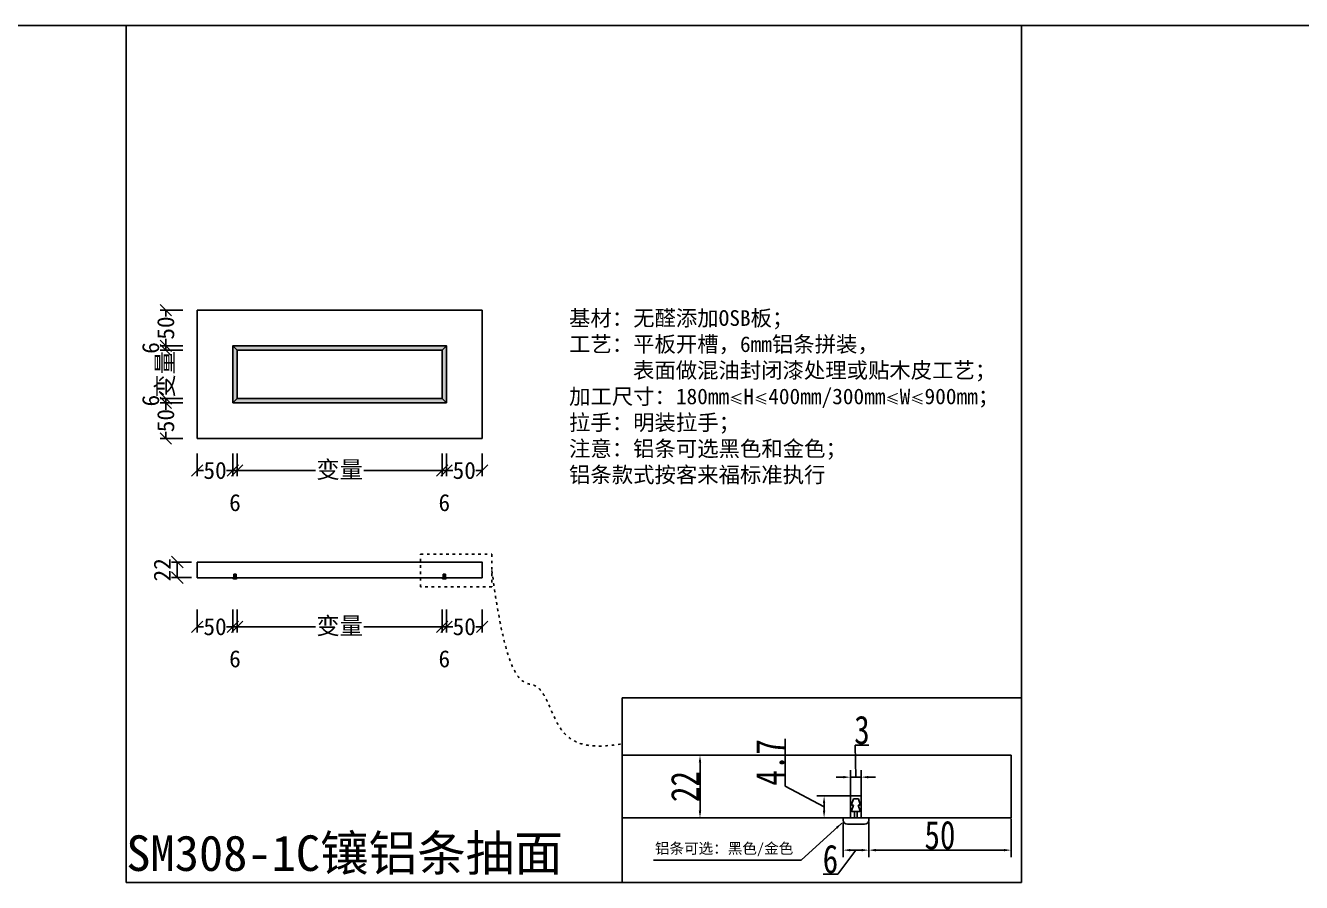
# Model space of a CAD drawing. Header units: millimetres. Extents: x 85186 to 129000, y -77269 to -36327.
# Drawn here: x 92308 to 94100, y -41287 to -40083 of the extents above; entities that cross this region are included whole.
import ezdxf

# ---------------------------------------------------------------- set-up
doc = ezdxf.new("R2010")
doc.units = ezdxf.units.MM
doc.linetypes.add('100', pattern=[30, 12, -18])
doc.styles.add('KLF-1_宋体', font='SimSun.ttf')
doc.styles.get("Standard").update_dxf_attribs({"font": 'SimSun.ttf'})
doc.styles.add('宋体', font='SimSun.ttf', dxfattribs={"width": 0.8})
doc.dimstyles.new('客来福-8', dxfattribs={"dimscale": 8, "dimtxt": 3, "dimasz": 2, "dimexe": 1, "dimexo": 1, "dimgap": 0.1, "dimtad": 0, "dimtxsty": '宋体', "dimblk": 'OBLIQUE', "dimcen": 2.5, "dimclrd": 256, "dimclre": 256, "dimclrt": 1, "dimadec": 0, "dimazin": 0, "dimtfac": 1, "dimtmove": 2, "dimatfit": 3, "dimldrblk": 'OPEN30', "dimfxl": 3, "dimfxlon": 1, "dimarcsym": 0})
doc.dimstyles.new('客来福标注小', dxfattribs={"dimscale": 20, "dimtxt": 2, "dimasz": 0.5, "dimexe": 0.5, "dimexo": 0, "dimgap": 0.05, "dimtad": 1, "dimdec": 0, "dimzin": 0, "dimdsep": 46, "dimtxsty": 'Standard', "dimcen": 0, "dimclrd": 256, "dimclre": 256, "dimclrt": 256, "dimadec": 0, "dimazin": 0, "dimtfac": 1, "dimtdec": 0, "dimtofl": 0, "dimtmove": 1, "dimatfit": 3, "dimfxl": 2.2, "dimfxlon": 1, "dimtolj": 1, "dimtzin": 0, "dimarcsym": 0})

# ---------------------------------------------------------------- blocks, each defined once
blk = doc.blocks.new('_Oblique')
at = {"color": 0, "linetype": 'ByBlock', "lineweight": -2}
blk.add_line((-0.5, -0.5), (0.5, 0.5), dxfattribs=at)
blk = doc.blocks.new('*D125')
at = {"lineweight": -2, "transparency": 16777216}
for p, q in [((92549, -40903.3), (92549, -40935.3)), ((92599, -40903.3), (92599, -40935.3)), ((92549, -40927.3), (92557.9, -40927.3)), ((92599, -40927.3), (92590.1, -40927.3))]:
    blk.add_line(p, q, dxfattribs=at)
at = {"layer": 'Defpoints', "color": 0, "transparency": 16777216}
for p in [(92599, -40808.4), (92549, -40858.4), (92599, -40927.3)]:
    blk.add_point(p, dxfattribs=at)
at = {"lineweight": -2, "transparency": 16777216, "xscale": 16, "yscale": 16, "zscale": 16, "rotation": 180}
blk.add_blockref('_Oblique', (92549, -40927.3), dxfattribs=at)
at = {"lineweight": -2, "transparency": 16777216, "xscale": 16, "yscale": 16, "zscale": 16}
blk.add_blockref('_Oblique', (92599, -40927.3), dxfattribs=at)
at = {"color": 1, "transparency": 16777216, "insert": (92574, -40927.3), "char_height": 24, "attachment_point": 5, "style": 'KLF-1_宋体'}
blk.add_mtext('50', dxfattribs=at)
blk = doc.blocks.new('_Open30')
at = {"color": 0, "linetype": 'ByBlock', "lineweight": -2}
for p, q in [((-1, 0.27), (0, 0)), ((0, 0), (-1, -0.27)), ((0, 0), (-1, 0))]:
    blk.add_line(p, q, dxfattribs=at)
blk = doc.blocks.new('*D126')
at = {"lineweight": -2, "transparency": 16777216}
for p, q in [((92599, -40903.3), (92599, -40935.3)), ((92605, -40903.3), (92605, -40935.3)), ((92599, -40927.3), (92605, -40927.3))]:
    blk.add_line(p, q, dxfattribs=at)
at = {"layer": 'Defpoints', "color": 0, "transparency": 16777216}
for p in [(92605, -40802.4), (92599, -40808.4), (92605, -40927.3)]:
    blk.add_point(p, dxfattribs=at)
at = {"lineweight": -2, "transparency": 16777216, "xscale": 16, "yscale": 16, "zscale": 16, "rotation": 180}
blk.add_blockref('_Oblique', (92599, -40927.3), dxfattribs=at)
at = {"lineweight": -2, "transparency": 16777216, "xscale": 16, "yscale": 16, "zscale": 16}
blk.add_blockref('_Oblique', (92605, -40927.3), dxfattribs=at)
at = {"color": 1, "transparency": 16777216, "insert": (92602, -40972.5), "char_height": 24, "attachment_point": 5, "style": 'KLF-1_宋体'}
blk.add_mtext('6', dxfattribs=at)
blk = doc.blocks.new('*D127')
at = {"lineweight": -2, "transparency": 16777216}
for p, q in [((92605, -40903.3), (92605, -40935.3)), ((92893, -40903.3), (92893, -40935.3)), ((92605, -40927.3), (92715.2, -40927.3)), ((92893, -40927.3), (92782.8, -40927.3))]:
    blk.add_line(p, q, dxfattribs=at)
at = {"layer": 'Defpoints', "color": 0, "transparency": 16777216}
for p in [(92605, -40802.4), (92893, -40858.4), (92893, -40927.3)]:
    blk.add_point(p, dxfattribs=at)
at = {"lineweight": -2, "transparency": 16777216, "xscale": 16, "yscale": 16, "zscale": 16, "rotation": 180}
blk.add_blockref('_Oblique', (92605, -40927.3), dxfattribs=at)
at = {"lineweight": -2, "transparency": 16777216, "xscale": 16, "yscale": 16, "zscale": 16}
blk.add_blockref('_Oblique', (92893, -40927.3), dxfattribs=at)
at = {"color": 1, "transparency": 16777216, "insert": (92749, -40927.3), "char_height": 24, "attachment_point": 5, "style": 'KLF-1_宋体'}
blk.add_mtext('变量', dxfattribs=at)
blk = doc.blocks.new('*D128')
at = {"lineweight": -2, "transparency": 16777216}
for p, q in [((92893, -40903.3), (92893, -40935.3)), ((92899, -40903.3), (92899, -40935.3)), ((92893, -40927.3), (92899, -40927.3))]:
    blk.add_line(p, q, dxfattribs=at)
at = {"layer": 'Defpoints', "color": 0, "transparency": 16777216}
for p in [(92899, -40808.4), (92893, -40858.4), (92899, -40927.3)]:
    blk.add_point(p, dxfattribs=at)
at = {"lineweight": -2, "transparency": 16777216, "xscale": 16, "yscale": 16, "zscale": 16, "rotation": 180}
blk.add_blockref('_Oblique', (92893, -40927.3), dxfattribs=at)
at = {"lineweight": -2, "transparency": 16777216, "xscale": 16, "yscale": 16, "zscale": 16}
blk.add_blockref('_Oblique', (92899, -40927.3), dxfattribs=at)
at = {"color": 1, "transparency": 16777216, "insert": (92896, -40972.5), "char_height": 24, "attachment_point": 5, "style": 'KLF-1_宋体'}
blk.add_mtext('6', dxfattribs=at)
blk = doc.blocks.new('*D129')
at = {"lineweight": -2, "transparency": 16777216}
for p, q in [((92899, -40903.3), (92899, -40935.3)), ((92949, -40903.3), (92949, -40935.3)), ((92899, -40927.3), (92907.9, -40927.3)), ((92949, -40927.3), (92940.1, -40927.3))]:
    blk.add_line(p, q, dxfattribs=at)
at = {"layer": 'Defpoints', "color": 0, "transparency": 16777216}
for p in [(92899, -40808.4), (92949, -40858.4), (92949, -40927.3)]:
    blk.add_point(p, dxfattribs=at)
at = {"lineweight": -2, "transparency": 16777216, "xscale": 16, "yscale": 16, "zscale": 16, "rotation": 180}
blk.add_blockref('_Oblique', (92899, -40927.3), dxfattribs=at)
at = {"lineweight": -2, "transparency": 16777216, "xscale": 16, "yscale": 16, "zscale": 16}
blk.add_blockref('_Oblique', (92949, -40927.3), dxfattribs=at)
at = {"color": 1, "transparency": 16777216, "insert": (92924, -40927.3), "char_height": 24, "attachment_point": 5, "style": 'KLF-1_宋体'}
blk.add_mtext('50', dxfattribs=at)
blk = doc.blocks.new('*D130')
at = {"lineweight": -2, "transparency": 16777216}
for p, q in [((92549, -40683.9), (92549, -40715.9)), ((92599, -40683.9), (92599, -40715.9)), ((92549, -40707.9), (92557.9, -40707.9)), ((92599, -40707.9), (92590.1, -40707.9))]:
    blk.add_line(p, q, dxfattribs=at)
at = {"layer": 'Defpoints', "color": 0, "transparency": 16777216}
for p in [(92599, -40589), (92549, -40639), (92599, -40707.9)]:
    blk.add_point(p, dxfattribs=at)
at = {"lineweight": -2, "transparency": 16777216, "xscale": 16, "yscale": 16, "zscale": 16, "rotation": 180}
blk.add_blockref('_Oblique', (92549, -40707.9), dxfattribs=at)
at = {"lineweight": -2, "transparency": 16777216, "xscale": 16, "yscale": 16, "zscale": 16}
blk.add_blockref('_Oblique', (92599, -40707.9), dxfattribs=at)
at = {"color": 1, "transparency": 16777216, "insert": (92574, -40707.9), "char_height": 24, "attachment_point": 5, "style": 'KLF-1_宋体'}
blk.add_mtext('50', dxfattribs=at)
blk = doc.blocks.new('*D131')
at = {"lineweight": -2, "transparency": 16777216}
for p, q in [((92599, -40683.9), (92599, -40715.9)), ((92605, -40683.9), (92605, -40715.9)), ((92599, -40707.9), (92605, -40707.9))]:
    blk.add_line(p, q, dxfattribs=at)
at = {"layer": 'Defpoints', "color": 0, "transparency": 16777216}
for p in [(92599, -40589), (92605, -40583), (92605, -40707.9)]:
    blk.add_point(p, dxfattribs=at)
at = {"lineweight": -2, "transparency": 16777216, "xscale": 16, "yscale": 16, "zscale": 16, "rotation": 180}
blk.add_blockref('_Oblique', (92599, -40707.9), dxfattribs=at)
at = {"lineweight": -2, "transparency": 16777216, "xscale": 16, "yscale": 16, "zscale": 16}
blk.add_blockref('_Oblique', (92605, -40707.9), dxfattribs=at)
at = {"color": 1, "transparency": 16777216, "insert": (92602, -40753.1), "char_height": 24, "attachment_point": 5, "style": 'KLF-1_宋体'}
blk.add_mtext('6', dxfattribs=at)
blk = doc.blocks.new('*D132')
at = {"lineweight": -2, "transparency": 16777216}
for p, q in [((92605, -40683.9), (92605, -40715.9)), ((92893, -40683.9), (92893, -40715.9)), ((92605, -40707.9), (92715.2, -40707.9)), ((92893, -40707.9), (92782.8, -40707.9))]:
    blk.add_line(p, q, dxfattribs=at)
at = {"layer": 'Defpoints', "color": 0, "transparency": 16777216}
for p in [(92605, -40583), (92893, -40583), (92893, -40707.9)]:
    blk.add_point(p, dxfattribs=at)
at = {"lineweight": -2, "transparency": 16777216, "xscale": 16, "yscale": 16, "zscale": 16, "rotation": 180}
blk.add_blockref('_Oblique', (92605, -40707.9), dxfattribs=at)
at = {"lineweight": -2, "transparency": 16777216, "xscale": 16, "yscale": 16, "zscale": 16}
blk.add_blockref('_Oblique', (92893, -40707.9), dxfattribs=at)
at = {"color": 1, "transparency": 16777216, "insert": (92749, -40707.9), "char_height": 24, "attachment_point": 5, "style": 'KLF-1_宋体'}
blk.add_mtext('变量', dxfattribs=at)
blk = doc.blocks.new('*D133')
at = {"lineweight": -2, "transparency": 16777216}
for p, q in [((92893, -40683.9), (92893, -40715.9)), ((92899, -40683.9), (92899, -40715.9)), ((92893, -40707.9), (92899, -40707.9))]:
    blk.add_line(p, q, dxfattribs=at)
at = {"layer": 'Defpoints', "color": 0, "transparency": 16777216}
for p in [(92893, -40583), (92899, -40589), (92899, -40707.9)]:
    blk.add_point(p, dxfattribs=at)
at = {"lineweight": -2, "transparency": 16777216, "xscale": 16, "yscale": 16, "zscale": 16, "rotation": 180}
blk.add_blockref('_Oblique', (92893, -40707.9), dxfattribs=at)
at = {"lineweight": -2, "transparency": 16777216, "xscale": 16, "yscale": 16, "zscale": 16}
blk.add_blockref('_Oblique', (92899, -40707.9), dxfattribs=at)
at = {"color": 1, "transparency": 16777216, "insert": (92896, -40753.1), "char_height": 24, "attachment_point": 5, "style": 'KLF-1_宋体'}
blk.add_mtext('6', dxfattribs=at)
blk = doc.blocks.new('*D134')
at = {"lineweight": -2, "transparency": 16777216}
for p, q in [((92899, -40683.9), (92899, -40715.9)), ((92949, -40683.9), (92949, -40715.9)), ((92899, -40707.9), (92907.9, -40707.9)), ((92949, -40707.9), (92940.1, -40707.9))]:
    blk.add_line(p, q, dxfattribs=at)
at = {"layer": 'Defpoints', "color": 0, "transparency": 16777216}
for p in [(92899, -40589), (92949, -40639), (92949, -40707.9)]:
    blk.add_point(p, dxfattribs=at)
at = {"lineweight": -2, "transparency": 16777216, "xscale": 16, "yscale": 16, "zscale": 16, "rotation": 180}
blk.add_blockref('_Oblique', (92899, -40707.9), dxfattribs=at)
at = {"lineweight": -2, "transparency": 16777216, "xscale": 16, "yscale": 16, "zscale": 16}
blk.add_blockref('_Oblique', (92949, -40707.9), dxfattribs=at)
at = {"color": 1, "transparency": 16777216, "insert": (92924, -40707.9), "char_height": 24, "attachment_point": 5, "style": 'KLF-1_宋体'}
blk.add_mtext('50', dxfattribs=at)
blk = doc.blocks.new('*D135')
at = {"lineweight": -2, "transparency": 16777216}
for p, q in [((92528.8, -40482.8), (92496.8, -40482.8)), ((92504.8, -40482.8), (92504.8, -40491.7)), ((92528.8, -40532.8), (92496.8, -40532.8)), ((92504.8, -40532.8), (92504.8, -40523.8))]:
    blk.add_line(p, q, dxfattribs=at)
at = {"layer": 'Defpoints', "color": 0, "transparency": 16777216}
for p in [(92604.7, -40482.8), (92504.8, -40532.8), (92604.7, -40532.8)]:
    blk.add_point(p, dxfattribs=at)
at = {"lineweight": -2, "transparency": 16777216, "xscale": 16, "yscale": 16, "zscale": 16}
for p, rotation in [((92504.8, -40482.8), 90), ((92504.8, -40532.8), 270)]:
    blk.add_blockref('_Oblique', p, dxfattribs=dict(at, rotation=rotation))
at = {"color": 1, "transparency": 16777216, "insert": (92504.8, -40507.8), "char_height": 24, "attachment_point": 5, "rotation": 90, "style": 'KLF-1_宋体'}
blk.add_mtext('50', dxfattribs=at)
blk = doc.blocks.new('*D136')
at = {"lineweight": -2, "transparency": 16777216}
for p, q in [((92528.8, -40532.8), (92496.8, -40532.8)), ((92504.8, -40532.8), (92504.8, -40538.8)), ((92528.8, -40538.8), (92496.8, -40538.8))]:
    blk.add_line(p, q, dxfattribs=at)
at = {"layer": 'Defpoints', "color": 0, "transparency": 16777216}
for p in [(92604.7, -40532.8), (92504.8, -40538.8), (92584.8, -40538.8)]:
    blk.add_point(p, dxfattribs=at)
at = {"lineweight": -2, "transparency": 16777216, "xscale": 16, "yscale": 16, "zscale": 16}
for p, rotation in [((92504.8, -40532.8), 90), ((92504.8, -40538.8), 270)]:
    blk.add_blockref('_Oblique', p, dxfattribs=dict(at, rotation=rotation))
at = {"color": 1, "transparency": 16777216, "insert": (92483.6, -40535.8), "char_height": 24, "attachment_point": 5, "rotation": 90, "style": 'KLF-1_宋体'}
blk.add_mtext('6', dxfattribs=at)
blk = doc.blocks.new('*D137')
at = {"lineweight": -2, "transparency": 16777216}
for p, q in [((92504.8, -40538.8), (92504.8, -40522.8)), ((92528.8, -40538.8), (92496.8, -40538.8)), ((92504.8, -40538.8), (92504.8, -40539)), ((92528.8, -40606.8), (92496.8, -40606.8)), ((92504.8, -40606.8), (92504.8, -40606.5)), ((92504.8, -40606.8), (92504.8, -40622.8))]:
    blk.add_line(p, q, dxfattribs=at)
at = {"layer": 'Defpoints', "color": 0, "transparency": 16777216}
for p in [(92584.8, -40538.8), (92504.8, -40606.8), (92605, -40606.8)]:
    blk.add_point(p, dxfattribs=at)
at = {"lineweight": -2, "transparency": 16777216, "xscale": 16, "yscale": 16, "zscale": 16}
for p, rotation in [((92504.8, -40538.8), 270), ((92504.8, -40606.8), 90)]:
    blk.add_blockref('_Oblique', p, dxfattribs=dict(at, rotation=rotation))
at = {"color": 1, "transparency": 16777216, "insert": (92504.8, -40572.8), "char_height": 24, "attachment_point": 5, "rotation": 90, "style": 'KLF-1_宋体'}
blk.add_mtext('变量', dxfattribs=at)
blk = doc.blocks.new('*D138')
at = {"lineweight": -2, "transparency": 16777216}
for p, q in [((92528.8, -40606.8), (92496.8, -40606.8)), ((92504.8, -40606.8), (92504.8, -40612.8)), ((92528.8, -40612.8), (92496.8, -40612.8))]:
    blk.add_line(p, q, dxfattribs=at)
at = {"layer": 'Defpoints', "color": 0, "transparency": 16777216}
for p in [(92605, -40606.8), (92504.8, -40612.8), (92585.9, -40612.8)]:
    blk.add_point(p, dxfattribs=at)
at = {"lineweight": -2, "transparency": 16777216, "xscale": 16, "yscale": 16, "zscale": 16}
for p, rotation in [((92504.8, -40606.8), 90), ((92504.8, -40612.8), 270)]:
    blk.add_blockref('_Oblique', p, dxfattribs=dict(at, rotation=rotation))
at = {"color": 1, "transparency": 16777216, "insert": (92483.6, -40609.8), "char_height": 24, "attachment_point": 5, "rotation": 90, "style": 'KLF-1_宋体'}
blk.add_mtext('6', dxfattribs=at)
blk = doc.blocks.new('*D139')
at = {"lineweight": -2, "transparency": 16777216}
for p, q in [((92528.8, -40612.8), (92496.8, -40612.8)), ((92504.8, -40612.8), (92504.8, -40621.7)), ((92504.8, -40662.8), (92504.8, -40653.8)), ((92528.8, -40662.8), (92496.8, -40662.8))]:
    blk.add_line(p, q, dxfattribs=at)
at = {"layer": 'Defpoints', "color": 0, "transparency": 16777216}
for p in [(92585.9, -40612.8), (92504.8, -40662.8), (92585.1, -40662.8)]:
    blk.add_point(p, dxfattribs=at)
at = {"lineweight": -2, "transparency": 16777216, "xscale": 16, "yscale": 16, "zscale": 16}
for p, rotation in [((92504.8, -40612.8), 90), ((92504.8, -40662.8), 270)]:
    blk.add_blockref('_Oblique', p, dxfattribs=dict(at, rotation=rotation))
at = {"color": 1, "transparency": 16777216, "insert": (92504.8, -40637.8), "char_height": 24, "attachment_point": 5, "rotation": 90, "style": 'KLF-1_宋体'}
blk.add_mtext('50', dxfattribs=at)
blk = doc.blocks.new('*D171')
at = {"lineweight": -2, "transparency": 16777216}
for p, q in [((93692.1, -41197.1), (93692.1, -41251.1)), ((93492.1, -41200.7), (93492.1, -41251.1)), ((93682.1, -41241.1), (93502.1, -41241.1))]:
    blk.add_line(p, q, dxfattribs=at)
at = {"transparency": 16777216}
for points in [[(93502.1, -41239.4), (93502.1, -41242.8), (93492.1, -41241.1)], [(93682.1, -41239.4), (93682.1, -41242.8), (93692.1, -41241.1)]]:
    blk.add_solid(points, dxfattribs=at)
at = {"layer": 'Defpoints', "color": 0, "transparency": 16777216}
for p in [(93692.1, -41174.6), (93492.1, -41200.7), (93492.1, -41241.1)]:
    blk.add_point(p, dxfattribs=at)
at = {"transparency": 16777216, "insert": (93592.1, -41220.1), "char_height": 40, "attachment_point": 5, "style": '宋体'}
blk.add_mtext('\\A1;50', dxfattribs=at)
blk = doc.blocks.new('*D172')
at = {"lineweight": -2, "transparency": 16777216}
for p, q in [((93456.1, -41202.2), (93456.1, -41251.1)), ((93492.1, -41200.7), (93492.1, -41251.1)), ((93474.1, -41241.1), (93448.5, -41274.7)), ((93466.1, -41241.1), (93482.1, -41241.1)), ((93448.5, -41274.7), (93428.1, -41274.7))]:
    blk.add_line(p, q, dxfattribs=at)
at = {"transparency": 16777216}
for points in [[(93466.1, -41239.4), (93466.1, -41242.8), (93456.1, -41241.1)], [(93482.1, -41239.4), (93482.1, -41242.8), (93492.1, -41241.1)]]:
    blk.add_solid(points, dxfattribs=at)
at = {"layer": 'Defpoints', "color": 0, "transparency": 16777216}
for p in [(93456.1, -41202.2), (93492.1, -41200.7), (93492.1, -41241.1)]:
    blk.add_point(p, dxfattribs=at)
at = {"transparency": 16777216, "insert": (93438.3, -41253.7), "char_height": 40, "attachment_point": 5, "style": '宋体'}
blk.add_mtext('\\A1;6', dxfattribs=at)
blk = doc.blocks.new('954')
at = {"color": 1}
for p, q in [((63905.45, 24959.38), (63905.45, 24958.88)), ((63905.45, 24958.88), (63911.45, 24958.88)), ((63906.45, 24960.38), (63910.45, 24960.38)), ((63908.15, 24958.88), (63908.15, 24957.38)), ((63908.75, 24958.88), (63908.75, 24957.38)), ((63911.45, 24959.38), (63911.45, 24958.88)), ((63907.45, 24957.25), (63907.9, 24955.88)), ((63907.45, 24955.75), (63907.88, 24954.45)), ((63907.54, 24957.38), (63909.37, 24957.38)), ((63907.9, 24955.88), (63907.54, 24955.88)), ((63909, 24955.88), (63909.46, 24957.25)), ((63909.37, 24955.88), (63909, 24955.88)), ((63909.03, 24954.45), (63909.46, 24955.75)), ((63907.98, 24954.38), (63908.93, 24954.38))]:
    blk.add_line(p, q, dxfattribs=at)
for centre, radius, start, end in [((63906.45, 24959.38), 1, 90, 180), ((63910.45, 24959.38), 1, 0, 90), ((63907.54, 24957.28), 0.1, 90, 198.4349), ((63907.54, 24955.78), 0.1, 90, 198.4349), ((63909.37, 24957.28), 0.1, 341.5651, 90), ((63909.37, 24955.78), 0.1, 341.5651, 90), ((63907.98, 24954.48), 0.1, 198.4349, 270), ((63908.93, 24954.48), 0.1, 270, 341.5651)]:
    blk.add_arc(centre, radius, start, end, dxfattribs=at)
blk = doc.blocks.new('*D173')
at = {"lineweight": -2, "transparency": 16777216}
for p, q in [((93473.9, -41138.6), (93472.9, -41093.5)), ((93472.9, -41093.5), (93492.2, -41093.5)), ((93456.3, -41138.6), (93446.3, -41138.6)), ((93466.3, -41182.6), (93466.3, -41128.6)), ((93466.3, -41138.6), (93481.5, -41138.6)), ((93481.5, -41182.6), (93481.5, -41128.6)), ((93491.5, -41138.6), (93501.5, -41138.6))]:
    blk.add_line(p, q, dxfattribs=at)
at = {"transparency": 16777216}
for points in [[(93456.3, -41136.9), (93456.3, -41140.3), (93466.3, -41138.6)], [(93491.5, -41136.9), (93491.5, -41140.3), (93481.5, -41138.6)]]:
    blk.add_solid(points, dxfattribs=at)
at = {"layer": 'Defpoints', "color": 0, "transparency": 16777216}
for p in [(93481.5, -41138.6), (93466.3, -41195.8), (93481.5, -41195.8)]:
    blk.add_point(p, dxfattribs=at)
at = {"transparency": 16777216, "insert": (93482.6, -41072.5), "char_height": 40, "attachment_point": 5, "style": '宋体'}
blk.add_mtext('\\A1;3', dxfattribs=at)
blk = doc.blocks.new('*D174')
at = {"lineweight": -2, "transparency": 16777216}
for p, q in [((93374.7, -41151.1), (93374.7, -41084.7)), ((93429.4, -41180.4), (93374.7, -41151.1)), ((93473.4, -41165), (93419.4, -41165)), ((93429.4, -41175), (93429.4, -41185.8)), ((93473.4, -41195.8), (93419.4, -41195.8))]:
    blk.add_line(p, q, dxfattribs=at)
at = {"transparency": 16777216}
for points in [[(93427.7, -41175), (93431, -41175), (93429.4, -41165)], [(93427.7, -41185.8), (93431, -41185.8), (93429.4, -41195.8)]]:
    blk.add_solid(points, dxfattribs=at)
at = {"layer": 'Defpoints', "color": 0, "transparency": 16777216}
for p in [(93481.5, -41165), (93429.4, -41195.8), (93487.1, -41195.8)]:
    blk.add_point(p, dxfattribs=at)
at = {"transparency": 16777216, "insert": (93353.7, -41117.9), "char_height": 40, "attachment_point": 5, "rotation": 90, "style": '宋体'}
blk.add_mtext('\\A1;4.7', dxfattribs=at)
blk = doc.blocks.new('*D257')
at = {"lineweight": -2, "transparency": 16777216}
for p, q in [((93230, -41107.8), (93265.1, -41107.8)), ((93255.1, -41185.8), (93255.1, -41117.8)), ((93230, -41195.8), (93265.1, -41195.8))]:
    blk.add_line(p, q, dxfattribs=at)
at = {"transparency": 16777216}
for points in [[(93253.4, -41117.8), (93256.8, -41117.8), (93255.1, -41107.8)], [(93253.4, -41185.8), (93256.8, -41185.8), (93255.1, -41195.8)]]:
    blk.add_solid(points, dxfattribs=at)
at = {"layer": 'Defpoints', "color": 0, "transparency": 16777216}
for p in [(93230, -41107.8), (93255.1, -41107.8), (93230, -41195.8)]:
    blk.add_point(p, dxfattribs=at)
at = {"transparency": 16777216, "insert": (93234.1, -41151.8), "char_height": 40, "attachment_point": 5, "rotation": 90, "style": '宋体'}
blk.add_mtext('\\A1;22', dxfattribs=at)
blk = doc.blocks.new('*D258')
at = {"lineweight": -2, "transparency": 16777216}
for p, q in [((92541, -40836.4), (92513, -40836.4)), ((92521, -40836.4), (92521, -40858.4)), ((92541, -40858.4), (92513, -40858.4))]:
    blk.add_line(p, q, dxfattribs=at)
at = {"layer": 'Defpoints', "color": 0, "transparency": 16777216}
for p in [(92549, -40836.4), (92521, -40858.4), (92549, -40858.4)]:
    blk.add_point(p, dxfattribs=at)
at = {"lineweight": -2, "transparency": 16777216, "xscale": 16, "yscale": 16, "zscale": 16}
for p, rotation in [((92521, -40836.4), 90), ((92521, -40858.4), 270)]:
    blk.add_blockref('_Oblique', p, dxfattribs=dict(at, rotation=rotation))
at = {"color": 1, "transparency": 16777216, "insert": (92499.8, -40847.4), "char_height": 24, "attachment_point": 5, "rotation": 90, "style": 'KLF-1_宋体'}
blk.add_mtext('22', dxfattribs=at)

msp = doc.modelspace()

# ---------------------------------------------------------------- hatches: boundary and pattern name
h = msp.add_hatch(color=0)
h.paths.add_polyline_path([(92605.003, -40606.756), (92893.003, -40606.756), (92893.003, -40538.756), (92605.003, -40538.756)], flags=16)
h.paths.add_polyline_path([(92599.003, -40612.756), (92899.003, -40612.756), (92899.003, -40532.756), (92599.003, -40532.756)])

# ---------------------------------------------------------------- linework, layer by layer
for p, q in [((85318.615, -40082.897), (128999.726, -40082.897)), ((92995.162, -40082.897), (92664.003, -40082.897)), ((93133.271, -40082.897), (92995.162, -40082.897)), ((92995.162, -40082.897), (93472.301, -40082.897)), ((93472.301, -40082.897), (93133.271, -40082.897)), ((93706.502, -40082.897), (93472.301, -40082.897)), ((93706.502, -40082.897), (93472.301, -40082.897)), ((92449.377, -41286.52), (93706.502, -41286.52))]:
    msp.add_line(p, q)
at = {"color": 0}
for p, q in [((93706.502, -40082.897), (92449.377, -40082.897)), ((92449.377, -40082.897), (93706.502, -40082.897)), ((92449.377, -41286.52), (92449.377, -40082.897)), ((93706.502, -40082.897), (92449.377, -40082.897)), ((92605.003, -40538.756), (92599.003, -40532.756)), ((92893.003, -40538.756), (92899.003, -40532.756)), ((92605.003, -40606.756), (92599.003, -40612.756)), ((92899.003, -40612.756), (92893.003, -40606.756)), ((93466.33, -41195.805), (93466.33, -41164.952)), ((93481.474, -41164.952), (93466.33, -41164.952)), ((93481.474, -41195.805), (93481.474, -41164.952))]:
    msp.add_line(p, q, dxfattribs=at)
at = {"color": 3}
msp.add_line((93706.502, -40082.897), (93706.502, -41286.52), dxfattribs=at)
at = {"color": 251}
for p, q in [((92600.532, -40853.433), (92600.532, -40858.433)), ((92600.532, -40853.433), (92603.532, -40853.433)), ((92603.532, -40853.433), (92603.532, -40858.433)), ((92894.474, -40853.433), (92894.474, -40858.433)), ((92897.474, -40853.433), (92894.474, -40853.433)), ((92897.474, -40853.433), (92897.474, -40858.433))]:
    msp.add_line(p, q, dxfattribs=at)
at = {"color": 0}
for points in [[(92449.377, -40082.897), (93706.502, -40082.897), (93706.502, -41286.52), (92449.377, -41286.52)], [(93145.967, -41027.159), (93706.502, -41027.159), (93706.502, -41286.52), (93145.967, -41286.52)]]:
    msp.add_lwpolyline(points, close=True, dxfattribs=at)
for points in [[(92549.003, -40662.756), (92949.003, -40662.756), (92949.003, -40482.756), (92549.003, -40482.756)], [(92599.003, -40612.756), (92899.003, -40612.756), (92899.003, -40532.756), (92599.003, -40532.756)], [(92605.003, -40606.756), (92893.003, -40606.756), (92893.003, -40538.756), (92605.003, -40538.756)], [(92549.003, -40836.433), (92949.003, -40836.433), (92949.003, -40858.433), (92549.003, -40858.433)]]:
    msp.add_lwpolyline(points, close=True)
at = {"color": 0, "linetype": '100', "ltscale": 0.3}
for points in [[(92862.718, -40825.549), (92962.784, -40825.549), (92962.784, -40871.473), (92862.718, -40871.473)], [(93145.967, -41027.159), (93706.502, -41027.159), (93706.502, -41286.52), (93145.967, -41286.52)]]:
    msp.add_lwpolyline(points, close=True, dxfattribs=at)
at = {"color": 0}
msp.add_lwpolyline([(93145.967, -41107.805), (93692.052, -41107.805), (93692.052, -41195.805), (93145.967, -41195.805)], dxfattribs=at)
at = {"color": 0, "linetype": '100', "ltscale": 0.3}
msp.add_open_spline([(92962.784, -40848.511), (92985.47, -41020.805), (93033.322, -40984.5), (93054.253, -41097.284), (93111.24, -41097.655), (93145.967, -41091.634)], degree=3, knots=[0, 0, 0, 0, 66.39271652, 140.04578463, 230.75795967, 230.75795967, 230.75795967, 230.75795967], dxfattribs=at)

# ---------------------------------------------------------------- block references
at = {"xscale": -1, "rotation": 180}
msp.add_blockref('954', (28693.549, -15899.555), dxfattribs=at)
at = {"rotation": 180}
msp.add_blockref('954', (156804.458, -15899.555), dxfattribs=at)
at = {"xscale": 6, "yscale": 6, "zscale": 6, "rotation": 180}
msp.add_blockref('954', (476924.777, 108557.466), dxfattribs=at)

# ---------------------------------------------------------------- texts
at = {"lineweight": 25, "attachment_point": 1, "style": 'KLF-1_宋体'}
for s, insert, char_height, width in [('基材：无醛添加OSB板；\\P工艺：平板开槽，6mm铝条拼装，\\P      表面做混油封闭漆处理或贴木皮工艺；\\P加工尺寸：180mm{\\H0.6667x;≤}H{\\H0.6667x;≤}400mm/300mm{\\H0.6667x;≤\\H1.5x;W\\H0.6667x;≤\\H1.5x;900mm}；\\P拉手：明装拉手；\\P注意：铝条可选黑色和金色；\\P铝条款式按客来福标准执行', (93071.193, -40482.756), 22, 1691.65503), ('SM308-1C镶铝条抽面', (92449.377, -41220.319), 50, 6766.6201), ('{\\C1;铝条可选：黑色/金色}', (93191.798, -41231.119), 15, 6766.6201)]:
    msp.add_mtext(s, dxfattribs=dict(at, insert=insert, char_height=char_height, width=width))

# ---------------------------------------------------------------- dimensions: what is measured, and where the dimension line sits
at = {"color": 0}
for base, p1, p2, picture, middle in [((92504.801, -40532.756), (92604.743, -40482.756), (92604.743, -40532.756), '*D135', (92504.801, -40507.756)), ((92504.801, -40538.756), (92604.743, -40532.756), (92584.771, -40538.756), '*D136', (92483.601, -40535.756)), ((92504.801, -40612.756), (92605.003, -40606.756), (92585.93, -40612.756), '*D138', (92483.601, -40609.756)), ((92504.801, -40662.756), (92585.93, -40612.756), (92585.146, -40662.756), '*D139', (92504.801, -40637.756)), ((92521.003, -40858.433), (92549.003, -40836.433), (92549.003, -40858.433), '*D258', (92499.803, -40847.433))]:
    dim = msp.add_linear_dim(base=base, p1=p1, p2=p2, angle=90, dimstyle='客来福-8', override={"dimtxsty": 'KLF-1_宋体'}, dxfattribs=at)
    dim.commit()
    dim.dimension.update_dxf_attribs({"geometry": picture, "text_midpoint": middle})
for base, p1, p2, text, dimstyle, override, picture, middle in [((92504.801, -40606.756), (92584.771, -40538.756), (92605.003, -40606.756), '变量', '客来福-8', {"dimtxsty": 'KLF-1_宋体'}, '*D137', (92504.801, -40572.756)), ((93255.111, -41107.805), (93230.025, -41195.805), (93230.025, -41107.805), '22', '客来福标注小', {"dimtxsty": '宋体'}, '*D257', (93234.111, -41151.805))]:
    dim = msp.add_linear_dim(base=base, p1=p1, p2=p2, angle=90, text=text, dimstyle=dimstyle, override=override, dxfattribs=at)
    dim.commit()
    dim.dimension.update_dxf_attribs({"geometry": picture, "text_midpoint": middle})
for base, p1, p2, picture, middle in [((92599.003, -40707.858), (92549.003, -40638.961), (92599.003, -40588.961), '*D130', (92574.003, -40707.858)), ((92605.003, -40707.858), (92599.003, -40588.961), (92605.003, -40582.961), '*D131', (92602.003, -40753.058)), ((92899.003, -40707.858), (92893.003, -40582.961), (92899.003, -40588.961), '*D133', (92896.003, -40753.058)), ((92949.003, -40707.858), (92899.003, -40588.961), (92949.003, -40638.961), '*D134', (92924.003, -40707.858)), ((92605.003, -40927.33), (92599.003, -40808.433), (92605.003, -40802.433), '*D126', (92602.003, -40972.53)), ((92599.003, -40927.33), (92549.003, -40858.433), (92599.003, -40808.433), '*D125', (92574.003, -40927.33)), ((92899.003, -40927.33), (92893.003, -40858.433), (92899.003, -40808.433), '*D128', (92896.003, -40972.53)), ((92949.003, -40927.33), (92899.003, -40808.433), (92949.003, -40858.433), '*D129', (92924.003, -40927.33))]:
    dim = msp.add_linear_dim(base=base, p1=p1, p2=p2, dimstyle='客来福-8', override={"dimtxsty": 'KLF-1_宋体'}, dxfattribs=at)
    dim.commit()
    dim.dimension.update_dxf_attribs({"geometry": picture, "text_midpoint": middle})
for base, p1, p2, text, dimstyle, override, picture, middle in [((92893.003, -40707.858), (92605.003, -40582.961), (92893.003, -40582.961), '变量', '客来福-8', {"dimtxsty": 'KLF-1_宋体'}, '*D132', (92749.003, -40707.858)), ((92893.003, -40927.33), (92605.003, -40802.433), (92893.003, -40858.433), '变量', '客来福-8', {"dimtxsty": 'KLF-1_宋体'}, '*D127', (92749.003, -40927.33)), ((93492.052, -41241.101), (93692.052, -41174.553), (93492.052, -41200.736), '50', '客来福标注小', {"dimtxsty": '宋体'}, '*D171', (93592.052, -41220.101))]:
    dim = msp.add_linear_dim(base=base, p1=p1, p2=p2, text=text, dimstyle=dimstyle, override=override, dxfattribs=at)
    dim.commit()
    dim.dimension.update_dxf_attribs({"geometry": picture, "text_midpoint": middle})
for base, p1, p2, text, picture, middle in [((93481.474, -41138.605), (93466.33, -41195.752), (93481.474, -41195.752), '3', '*D173', (93473.902, -41093.516)), ((93492.052, -41241.101), (93456.052, -41202.236), (93492.052, -41200.736), '6', '*D172', (93447.488, -41274.732))]:
    dim = msp.add_linear_dim(base=base, p1=p1, p2=p2, text=text, dimstyle='客来福标注小', override={"dimtxsty": '宋体'}, dxfattribs=at)
    dim.commit()
    dim.dimension.update_dxf_attribs({"geometry": picture, "text_midpoint": middle, "dimtype": 128})
dim = msp.add_linear_dim(base=(93429.383, -41195.805), p1=(93481.474, -41164.952), p2=(93487.055, -41195.805), angle=90, text='4.7', dimstyle='客来福标注小', override={"dimtxsty": '宋体'}, dxfattribs=at)
dim.commit()
dim.dimension.update_dxf_attribs({"geometry": '*D174', "text_midpoint": (93374.697, -41150.105), "dimtype": 128})

# ---------------------------------------------------------------- leaders
msp.add_leader([(93454.283, -41203.104), (93397.052, -41255.376), (93189.597, -41255.376)], dimstyle='客来福标注小', override={"dimgap": 0.05, "dimtad": 0}, dxfattribs=at)

doc.saveas('drawing.dxf')
